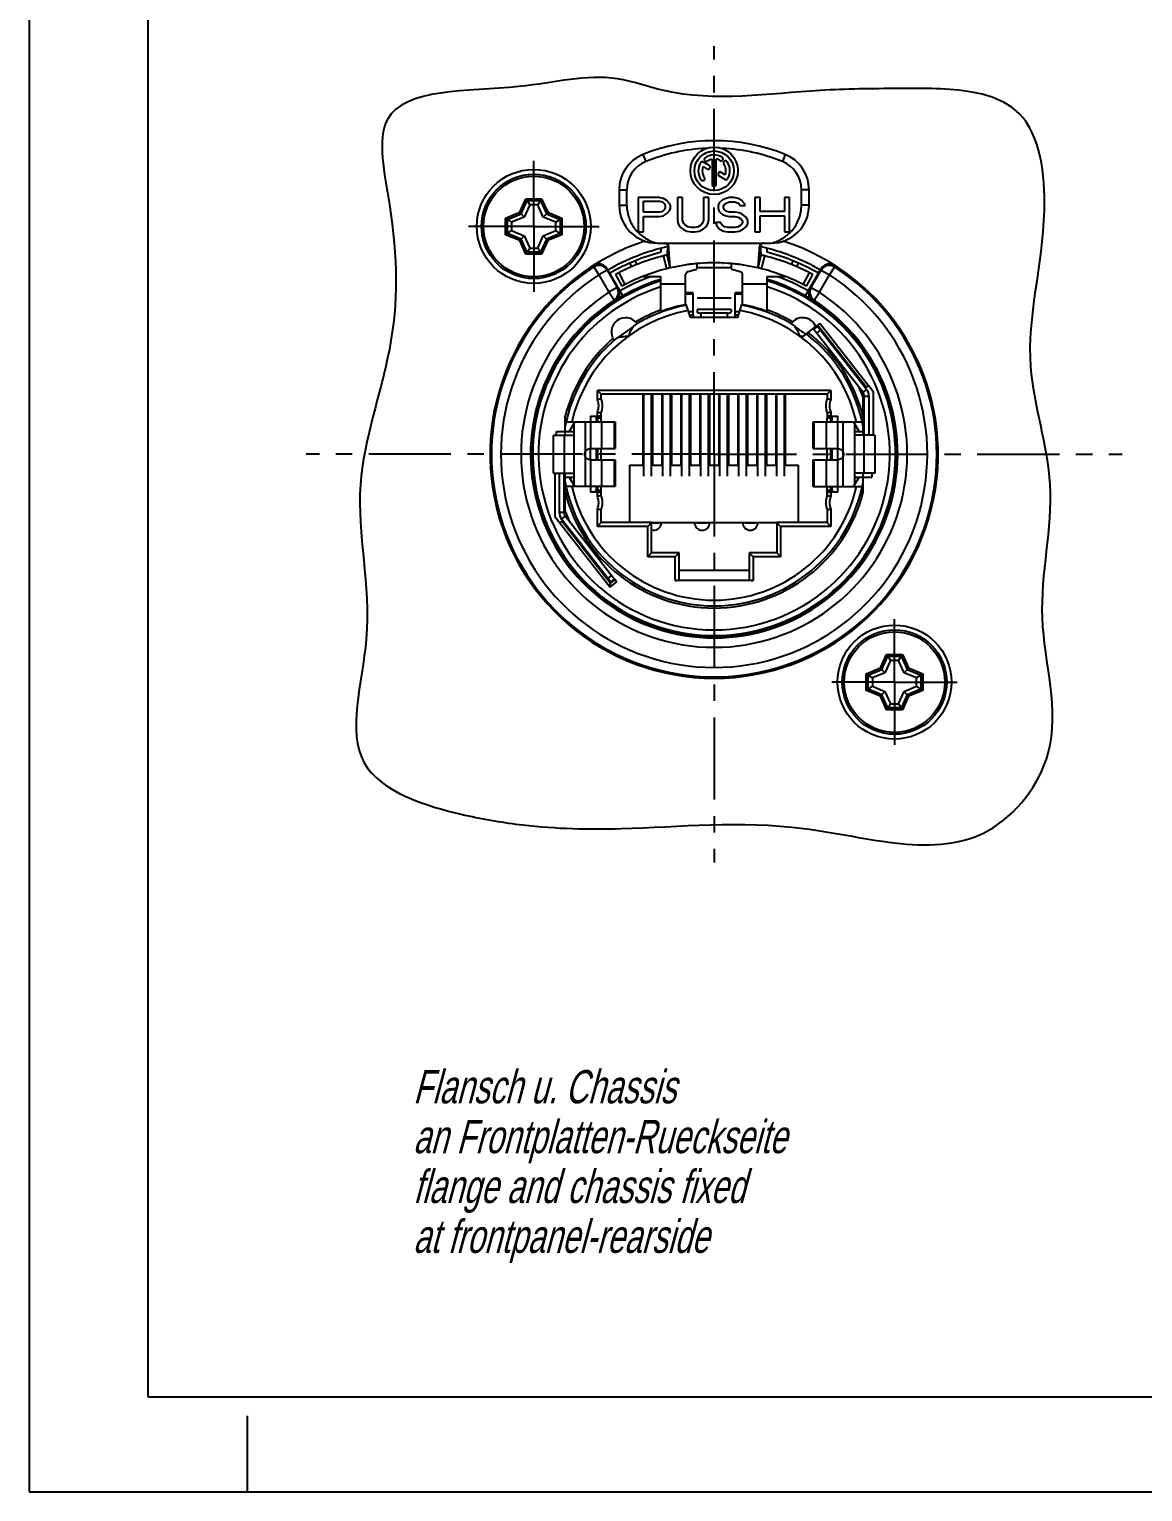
# Model space of a CAD drawing. Header units: millimetres. Extents: x 0 to 420, y 0 to 297.
# Drawn here: x 0 to 117.3, y 0 to 154.1 of the extents above; entities that cross this region are included whole.
import ezdxf

# ---------------------------------------------------------------- set-up
doc = ezdxf.new("R2010")
doc.units = ezdxf.units.MM
doc.header["$LTSCALE"] = 23.1
doc.linetypes.add('CENTER', pattern=[0.6, 0.375, -0.075, 0.075, -0.075])
doc.layers.get('0').update_dxf_attribs({"linetype": 'CONTINUOUS'})
for name, color, linetype in [('4171', 7, 'CONTINUOUS'), ('AUSFORMSCHRAEGEN', 7, 'CONTINUOUS'), ('BEZUGSACHSEN', 7, 'CONTINUOUS'), ('BOHRUNGEN', 7, 'CONTINUOUS'), ('DEFAULT_1', 7, 'CENTER'), ('FASEN', 7, 'CONTINUOUS'), ('RUNDUNGEN', 7, 'CONTINUOUS')]:
    doc.layers.add(name, color=color, linetype=linetype)
doc.styles.get("Standard").update_dxf_attribs({"font": 'txt', "width": 0.7})

msp = doc.modelspace()

# ---------------------------------------------------------------- linework, layer by layer
at = {"color": 7, "linetype": 'CONTINUOUS'}
for p, q in [((0, 297), (0, 0)), ((12.5, 287), (12.5, 10)), ((71.9392, 140.3852), (71.9392, 137.6944)), ((72.3558, 137.6944), (72.3558, 140.3852)), ((70.976, 139.5885), (71.4135, 139.3359)), ((71.6218, 139.6967), (70.9887, 140.0623)), ((73.3191, 138.7169), (72.8832, 138.9685)), ((62.1475, 137.1542), (62.1475, 135.5218)), ((62.9475, 135.5218), (62.9475, 137.1542)), ((72.6748, 138.6077), (73.3063, 138.2431)), ((81.3475, 135.5218), (81.3475, 137.1542)), ((82.1475, 135.5218), (82.1475, 137.1542)), ((64.1475, 136.3218), (64.1475, 132.7218)), ((66.348, 136.3218), (64.1475, 136.3218)), ((64.6976, 134.7899), (64.6976, 135.9388)), ((64.6976, 135.9388), (66.4397, 135.9388)), ((66.8064, 136.2452), (66.348, 136.3218)), ((66.4397, 135.9388), (66.7148, 135.8622)), ((66.7148, 135.8622), (66.8981, 135.709)), ((67.1732, 136.0154), (66.8064, 136.2452)), ((66.8981, 135.709), (66.9898, 135.4792)), ((67.4483, 135.709), (67.1732, 136.0154)), ((67.5399, 135.4792), (67.4483, 135.709)), ((68.2734, 136.3218), (68.2734, 133.9473)), ((68.8236, 136.3218), (68.2734, 136.3218)), ((68.8236, 133.9473), (68.8236, 136.3218)), ((71.0241, 136.3218), (71.0241, 133.9473)), ((71.5742, 136.3218), (71.0241, 136.3218)), ((71.5742, 133.9473), (71.5742, 136.3218)), ((72.6744, 135.7856), (72.5828, 135.4792)), ((73.0412, 136.092), (72.6744, 135.7856)), ((73.4079, 136.2452), (73.0412, 136.092)), ((73.1329, 135.4027), (73.2246, 135.6324)), ((73.2246, 135.6324), (73.4996, 135.7856)), ((73.7747, 136.3218), (73.4079, 136.2452)), ((73.4996, 135.7856), (73.7747, 135.8622)), ((74.2331, 136.3218), (73.7747, 136.3218)), ((73.7747, 135.8622), (74.3248, 135.8622)), ((74.6916, 136.2452), (74.2331, 136.3218)), ((74.3248, 135.8622), (74.5999, 135.7856)), ((74.5999, 135.7856), (74.7833, 135.6324)), ((75.0583, 136.0154), (74.6916, 136.2452)), ((74.7833, 135.6324), (74.8749, 135.4792)), ((75.3334, 135.709), (75.0583, 136.0154)), ((75.4251, 135.4792), (75.3334, 135.709)), ((76.4336, 136.3218), (76.4336, 132.7218)), ((76.9838, 136.3218), (76.4336, 136.3218)), ((76.9838, 134.8665), (76.9838, 136.3218)), ((79.551, 136.3218), (79.551, 134.8665)), ((80.1011, 136.3218), (79.551, 136.3218)), ((80.1011, 132.7218), (80.1011, 136.3218)), ((66.4397, 134.7899), (64.6976, 134.7899)), ((64.6976, 132.7218), (64.6976, 134.3303)), ((64.6976, 134.3303), (66.348, 134.3303)), ((66.348, 134.3303), (66.8064, 134.4069)), ((66.7148, 134.8665), (66.4397, 134.7899)), ((66.8981, 135.0197), (66.7148, 134.8665)), ((66.8064, 134.4069), (67.1732, 134.6367)), ((66.9898, 135.2495), (66.8981, 135.0197)), ((66.9898, 135.4792), (66.9898, 135.2495)), ((67.1732, 134.6367), (67.4483, 134.9431)), ((67.4483, 134.9431), (67.5399, 135.1729)), ((67.5399, 135.1729), (67.5399, 135.4792)), ((72.5828, 135.4792), (72.5828, 135.1729)), ((72.5828, 135.1729), (72.6744, 134.8665)), ((72.6744, 134.8665), (73.0412, 134.5601)), ((73.0412, 134.5601), (73.4079, 134.4069)), ((73.1329, 135.2495), (73.1329, 135.4027)), ((73.2246, 135.0197), (73.1329, 135.2495)), ((73.4996, 134.8665), (73.2246, 135.0197)), ((73.4079, 134.4069), (73.7747, 134.3303)), ((73.7747, 134.7899), (73.4996, 134.8665)), ((74.3248, 134.7899), (73.7747, 134.7899)), ((73.7747, 134.3303), (74.3248, 134.3303)), ((74.7833, 134.7133), (74.3248, 134.7899)), ((74.3248, 134.3303), (74.6916, 134.2537)), ((74.6916, 134.2537), (74.9666, 134.1005)), ((75.15, 134.5601), (74.7833, 134.7133)), ((74.8749, 135.4792), (75.4251, 135.4792)), ((74.9666, 134.1005), (75.15, 133.8707)), ((75.5168, 134.2537), (75.15, 134.5601)), ((75.7001, 133.9473), (75.5168, 134.2537)), ((79.551, 134.8665), (76.9838, 134.8665)), ((76.9838, 132.7218), (76.9838, 134.4069)), ((76.9838, 134.4069), (79.551, 134.4069)), ((79.551, 134.4069), (79.551, 132.7218)), ((64.1475, 132.7218), (64.6976, 132.7218)), ((68.2734, 133.9473), (68.3651, 133.5644)), ((68.3651, 133.5644), (68.5485, 133.258)), ((68.5485, 133.258), (68.9153, 132.9516)), ((68.9153, 133.6409), (68.8236, 133.9473)), ((69.0986, 133.4112), (68.9153, 133.6409)), ((68.9153, 132.9516), (69.282, 132.7984)), ((69.3737, 133.258), (69.0986, 133.4112)), ((69.282, 132.7984), (69.7404, 132.7218)), ((69.7404, 133.1814), (69.3737, 133.258)), ((70.1072, 133.1814), (69.7404, 133.1814)), ((69.7404, 132.7218), (70.1072, 132.7218)), ((70.4739, 133.258), (70.1072, 133.1814)), ((70.1072, 132.7218), (70.5656, 132.7984)), ((70.749, 133.4112), (70.4739, 133.258)), ((70.5656, 132.7984), (70.9324, 132.9516)), ((70.9324, 133.6409), (70.749, 133.4112)), ((71.0241, 133.9473), (70.9324, 133.6409)), ((70.9324, 132.9516), (71.2991, 133.258)), ((71.2991, 133.258), (71.4825, 133.5644)), ((71.4825, 133.5644), (71.5742, 133.9473)), ((72.3077, 133.7175), (72.3994, 133.4112)), ((72.8578, 133.7175), (72.3077, 133.7175)), ((72.3994, 133.4112), (72.6744, 133.0282)), ((72.6744, 133.0282), (73.1329, 132.7984)), ((72.9495, 133.4878), (72.8578, 133.7175)), ((73.2246, 133.258), (72.9495, 133.4878)), ((73.1329, 132.7984), (73.5913, 132.7218)), ((73.5913, 133.1814), (73.2246, 133.258)), ((74.3248, 133.1814), (73.5913, 133.1814)), ((73.5913, 132.7218), (74.3248, 132.7218)), ((74.6916, 133.258), (74.3248, 133.1814)), ((74.3248, 132.7218), (74.7833, 132.7984)), ((74.9666, 133.4112), (74.6916, 133.258)), ((74.7833, 132.7984), (75.15, 132.9516)), ((75.15, 133.6409), (74.9666, 133.4112)), ((75.15, 133.8707), (75.15, 133.6409)), ((75.15, 132.9516), (75.5168, 133.258)), ((75.5168, 133.258), (75.7001, 133.5644)), ((75.7001, 133.5644), (75.7001, 133.9473)), ((76.4336, 132.7218), (76.9838, 132.7218)), ((79.551, 132.7218), (80.1011, 132.7218)), ((66.1475, 131.5218), (78.1475, 131.5218)), ((66.5475, 130.9797), (66.5475, 130.5715)), ((77.7475, 130.5715), (77.7475, 130.9797)), ((67.2065, 130.2854), (67.5238, 128.9218)), ((71.2028, 129.4308), (71.2497, 129.4329)), ((73.0454, 129.4329), (73.0922, 129.4308)), ((76.7712, 128.9218), (77.0885, 130.2854)), ((69.1475, 127.191), (66.5475, 127.191)), ((77.7475, 127.191), (75.1475, 127.191)), ((69.6475, 123.691), (69.2137, 125.0669)), ((74.6475, 123.691), (75.0813, 125.0669)), ((66.5475, 124.3285), (66.5475, 124.4923)), ((74.6475, 123.691), (69.6475, 123.691)), ((69.9475, 123.9812), (69.9475, 123.691)), ((74.3475, 123.691), (74.3475, 123.9812)), ((77.7475, 124.4923), (77.7475, 124.3285)), ((81.5486, 121.712), (82.86, 122.7365)), ((82.5767, 122.5152), (82.6266, 122.4514)), ((64.6475, 115.611), (64.6475, 108.091)), ((64.7475, 106.9677), (64.7475, 115.611)), ((65.5475, 106.9677), (65.5475, 115.611)), ((65.6475, 115.611), (65.6475, 108.091)), ((66.6475, 115.611), (66.6475, 108.091)), ((66.7475, 106.9677), (66.7475, 115.611)), ((67.5475, 106.9677), (67.5475, 115.611)), ((67.6475, 115.611), (67.6475, 108.091)), ((68.6475, 115.611), (68.6475, 108.091)), ((68.7475, 106.9677), (68.7475, 115.611)), ((69.5475, 106.9677), (69.5475, 115.611)), ((69.6475, 115.611), (69.6475, 108.091)), ((70.6475, 115.611), (70.6475, 108.091)), ((70.7475, 106.9677), (70.7475, 115.611)), ((71.5475, 106.9677), (71.5475, 115.611)), ((71.6475, 115.611), (71.6475, 108.091)), ((72.6475, 115.611), (72.6475, 108.091)), ((72.7475, 106.9677), (72.7475, 115.611)), ((73.5475, 106.9677), (73.5475, 115.611)), ((73.6475, 115.611), (73.6475, 108.091)), ((74.6475, 115.611), (74.6475, 108.091)), ((74.7475, 106.9677), (74.7475, 115.611)), ((75.5475, 106.9677), (75.5475, 115.611)), ((75.6475, 115.611), (75.6475, 108.091)), ((76.6475, 115.611), (76.6475, 108.091)), ((76.7475, 106.9677), (76.7475, 115.611)), ((77.5475, 106.9677), (77.5475, 115.611)), ((77.6475, 115.611), (77.6475, 108.091)), ((78.6475, 115.611), (78.6475, 108.091)), ((78.7475, 106.9677), (78.7475, 115.611)), ((79.5475, 106.9677), (79.5475, 115.611)), ((79.6475, 115.611), (79.6475, 108.091)), ((88.0843, 116.2854), (88.1595, 116.3441)), ((88.9375, 115.8356), (88.3959, 116.5288)), ((88.9375, 111.291), (88.9375, 115.8356)), ((78.6475, 114.9083), (78.7475, 114.6212)), ((87.8475, 111.291), (87.8475, 115.2575)), ((88.468, 111.291), (88.468, 115.3811)), ((56.4475, 111.291), (56.4475, 113.2847)), ((56.5431, 112.691), (61.727, 112.691)), ((57.457, 112.691), (56.8796, 111.691)), ((57.357, 112.5178), (57.357, 106.0642)), ((59.127, 113.291), (59.127, 112.691)), ((59.7067, 113.2318), (59.127, 113.2788)), ((59.7067, 113.2318), (59.7067, 112.691)), ((59.7067, 113.2318), (59.857, 113.0815)), ((61.727, 112.691), (61.727, 109.891)), ((82.568, 112.691), (87.7509, 112.691)), ((82.568, 109.891), (82.568, 112.691)), ((84.5883, 113.2318), (84.438, 113.0815)), ((85.168, 113.2788), (84.5883, 113.2318)), ((84.5883, 112.691), (84.5883, 113.2318)), ((85.168, 112.691), (85.168, 113.291)), ((87.4154, 111.691), (86.838, 112.691)), ((86.938, 112.5178), (86.938, 106.0642)), ((55.227, 107.291), (55.227, 111.291)), ((55.2271, 111.291), (56.3507, 111.291)), ((55.5299, 111.691), (57.357, 111.691)), ((86.938, 111.691), (87.8475, 111.691)), ((89.0679, 111.291), (87.9443, 111.291)), ((89.068, 111.291), (89.068, 107.291)), ((59.127, 108.691), (59.127, 109.891)), ((59.127, 109.891), (61.727, 109.891)), ((59.7067, 109.891), (59.7067, 108.691)), ((82.568, 109.891), (85.168, 109.891)), ((84.5883, 108.691), (84.5883, 109.891)), ((85.168, 108.691), (85.168, 109.891)), ((59.127, 108.691), (61.727, 108.691)), ((61.727, 108.691), (61.727, 105.891)), ((63.2475, 108.091), (63.2475, 102.091)), ((64.7475, 108.091), (63.2475, 108.091)), ((66.7475, 108.091), (65.5475, 108.091)), ((68.7475, 108.091), (67.5475, 108.091)), ((70.7475, 108.091), (69.5475, 108.091)), ((72.7475, 108.091), (71.5475, 108.091)), ((74.7475, 108.091), (73.5475, 108.091)), ((76.7475, 108.091), (75.5475, 108.091)), ((78.7475, 108.091), (77.5475, 108.091)), ((81.0475, 108.091), (79.5475, 108.091)), ((81.0475, 102.091), (81.0475, 108.091)), ((82.568, 108.691), (85.168, 108.691)), ((82.568, 105.891), (82.568, 108.691)), ((55.2271, 107.291), (56.3507, 107.291)), ((55.3575, 107.291), (55.3575, 102.7463)), ((55.827, 107.291), (55.827, 103.2009)), ((56.4475, 103.3244), (56.4475, 107.291)), ((56.4475, 106.891), (57.357, 106.891)), ((56.8796, 106.891), (57.457, 105.891)), ((86.838, 105.891), (87.4154, 106.891)), ((86.938, 106.891), (88.7651, 106.891)), ((87.8475, 105.2972), (87.8475, 107.291)), ((89.0679, 107.291), (87.9443, 107.291)), ((61.727, 105.891), (56.5441, 105.891)), ((59.127, 105.891), (59.127, 105.291)), ((59.7067, 105.3501), (59.127, 105.3032)), ((59.7067, 105.891), (59.7067, 105.3501)), ((59.7067, 105.3501), (59.857, 105.5004)), ((82.568, 105.891), (87.7519, 105.891)), ((84.5883, 105.3501), (84.438, 105.5004)), ((84.5883, 105.3501), (84.5883, 105.891)), ((85.168, 105.3032), (84.5883, 105.3501)), ((85.168, 105.291), (85.168, 105.891)), ((55.3575, 102.7463), (55.9042, 102.0571)), ((56.2107, 102.2965), (56.1319, 102.235)), ((65.5475, 102.091), (78.7475, 102.091)), ((65.5475, 102.081), (66.2975, 102.081)), ((70.3775, 102.081), (71.3775, 102.081)), ((75.4575, 102.081), (76.4575, 102.081)), ((68.4475, 97.091), (75.8475, 97.091)), ((12.5, 10), (410, 10)), ((23, 0), (23, 8)), ((0, 0), (420, 0))]:
    msp.add_line(p, q, dxfattribs=at)
at = {"color": 9, "linetype": 'CONTINUOUS'}
for p, q in [((64.6475, 140.8623), (64.9475, 140.1207)), ((79.6475, 140.8623), (79.3475, 140.1207)), ((62.1475, 137.1542), (62.9475, 137.1542)), ((82.1475, 137.1542), (81.3475, 137.1542)), ((62.1475, 135.5218), (62.9475, 135.5218)), ((82.1475, 135.5218), (81.3475, 135.5218)), ((73.9475, 128.9428), (70.3475, 128.9428)), ((73.9475, 125.7173), (70.3475, 125.7173)), ((73.9475, 124.5273), (70.3475, 124.5273)), ((70.7475, 124.1527), (70.7475, 123.691)), ((73.5475, 123.691), (73.5475, 124.1527)), ((63.6424, 122.763), (62.0059, 121.5783)), ((88.2137, 116.1198), (87.8197, 115.812)), ((88.468, 115.3811), (87.968, 115.3811)), ((58.557, 112.691), (58.557, 105.891)), ((59.127, 112.691), (59.127, 109.891)), ((60.3, 112.691), (60.3, 109.891)), ((61.6147, 112.691), (61.6147, 109.891)), ((68.6475, 113.6008), (68.7475, 113.6008)), ((73.5475, 113.6008), (73.6475, 113.6008)), ((78.6475, 113.6008), (78.7475, 113.6008)), ((82.6803, 109.891), (82.6803, 112.691)), ((83.995, 109.891), (83.995, 112.691)), ((85.168, 109.891), (85.168, 112.691)), ((85.738, 105.891), (85.738, 112.691)), ((56.3507, 111.291), (56.3507, 107.291)), ((87.9443, 107.291), (87.9443, 111.291)), ((59.127, 108.691), (59.127, 105.891)), ((60.3, 108.691), (60.3, 105.891)), ((61.6147, 108.691), (61.6147, 105.891)), ((82.6803, 105.891), (82.6803, 108.691)), ((83.995, 105.891), (83.995, 108.691)), ((85.168, 105.891), (85.168, 108.691)), ((55.827, 103.2009), (56.327, 103.2009)), ((56.0814, 102.4621), (56.4754, 102.7699)), ((59.2456, 98.412), (59.1187, 98.412))]:
    msp.add_line(p, q, dxfattribs=at)
at = {"color": 3, "linetype": 'CONTINUOUS'}
for p, q in [((64.7475, 115.4989), (64.6475, 115.2993)), ((77.6475, 114.3895), (77.5475, 114.6766)), ((78.6475, 114.4694), (78.7475, 114.1824)), ((87.968, 111.291), (87.968, 115.3811)), ((68.7475, 113.171), (68.6475, 113.171)), ((73.6475, 113.171), (73.5475, 113.171)), ((78.7475, 113.171), (78.6475, 113.171)), ((56.327, 107.291), (56.327, 103.2009)), ((58.9331, 98.812), (58.8062, 98.812)), ((59.7475, 97.7696), (59.7475, 97.6072))]:
    msp.add_line(p, q, dxfattribs=at)
at = {"color": 7, "linetype": 'CONTINUOUS'}
for radius in [2.5, 2.0833]:
    msp.add_circle((72.1475, 139.1527), radius, dxfattribs=at)
for centre, radius, start, end in [((72.1475, 122.3218), 20, 67.975687, 112.024313), ((66.1475, 137.1542), 4, 112.024313, 180), ((72.1475, 122.3218), 19.2, 92.544677, 112.024313), ((71.311, 140.3473), 0.2083, 125, 305), ((72.1475, 139.1527), 1.6667, 60, 125), ((72.1475, 139.1527), 1.25, 99.594068, 125), ((72.1475, 139.1527), 1.25, 60, 80.405932), ((72.8767, 140.4156), 0.2083, 240, 60), ((72.1475, 122.3218), 19.2, 67.975687, 87.455323), ((73.3421, 139.9892), 0.2083, 35, 215), ((78.1475, 137.1542), 4, 0, 67.975687), ((66.1475, 137.1542), 3.2, 112.024313, 180), ((72.1475, 139.1527), 1.6667, 150, 215), ((70.8846, 139.8819), 0.2083, 60, 150), ((72.1475, 139.1527), 1.25, 159.594068, 215), ((71.5177, 139.5163), 0.2083, 240, 60), ((72.779, 138.7881), 0.2083, 60, 240), ((72.1475, 139.1527), 1.25, 339.594068, 35), ((72.1475, 139.1527), 1.6667, 330, 35), ((78.1475, 137.1542), 3.2, 0, 67.975687), ((70.9529, 138.3162), 0.2083, 215, 35), ((72.1475, 137.6944), 0.2083, 180, 360), ((73.4105, 138.4235), 0.2083, 240, 330), ((66.1475, 135.5218), 4, 180, 270), ((78.1475, 135.5218), 4, 270, 360), ((72.1475, 109.291), 22.005, 104.743236, 112.15), ((72.1475, 109.0527), 20.4, 76.89237, 103.1), ((72.1476, 109.0494), 20.4032, 87.477377, 92.522284), ((72.1475, 109.291), 22.005, 67.85, 75.256764), ((72.1475, 109.291), 15.9696, 100.50119, 121.605678), ((72.1475, 109.291), 16.0464, 100.534872, 110.425416), ((72.1475, 109.291), 15.9696, 58.394322, 79.49881), ((72.1475, 109.291), 16.0464, 69.574584, 79.465128), ((72.1475, 109.291), 16.2, 59.34782, 69.776749), ((81.4708, 122.1706), 1.5, 22.16496, 143.836482), ((72.1475, 109.291), 15.9696, 10.559996, 52.505708), ((72.1475, 109.291), 16.2, 14.272121, 52.294949), ((72.1475, 109.291), 16.2, 131.148622, 165.727879), ((72.1475, 109.291), 15.9696, 130.194322, 169.440004), ((72.1475, 109.291), 16.7955, 20.808513, 24.923561), ((87.268, 115.3811), 1.2, 0, 38), ((72.1475, 109.291), 16.79, 171.781864, 173.158159), ((72.1475, 109.291), 15.9696, 190.559996, 349.440004), ((72.1475, 109.291), 16.79, 351.781864, 353.158159), ((72.1475, 109.291), 16.2, 194.272121, 345.727879), ((72.1475, 109.291), 16.7955, 200.808513, 204.954049), ((57.027, 103.2009), 1.2, 180, 218), ((65.7975, 102.081), 0.8, 251.787038, 360), ((70.8775, 102.081), 0.8, 180, 360), ((75.9575, 102.081), 0.8, 180, 360)]:
    msp.add_arc(centre, radius, start, end, dxfattribs=at)
at = {"color": 9, "linetype": 'CONTINUOUS'}
for start, end in [(100.226531, 167.219531), (12.780469, 79.773469), (192.780469, 347.219531)]:
    msp.add_arc((72.1475, 109.291), 15.3696, start, end, dxfattribs=at)
at = {"color": 3, "linetype": 'CONTINUOUS'}
for centre, start, end in [((87.268, 115.3811), 0, 38), ((57.027, 103.2009), 180, 218)]:
    msp.add_arc(centre, 0.7, start, end, dxfattribs=at)
at = {"color": 7, "linetype": 'CONTINUOUS'}
for points, knots in [([(61.953, 148.8322), (58.6456, 149.349), (51.123, 147.1523), (35.318, 148.1604), (38.7921, 132.7937), (38.9357, 120.7093), (33.1869, 105.4211), (37.1695, 91.4994), (31.9277, 75.4291), (43.8939, 71.4909), (50.0078, 70.4765), (51.9791, 70.2473)], [0, 0, 0, 0, 0.09412705, 0.22309623, 0.30407615, 0.44207448, 0.57379684, 0.72109852, 0.83887147, 0.94667909, 1, 1, 1, 1]), ([(99.3008, 147.4389), (96.8989, 147.8673), (90.9509, 147.7992), (80.8105, 147.7533), (70.5217, 146.071), (63.5523, 148.5823), (61.953, 148.8322)], [0, 0, 0, 0, 0.19114483, 0.41719415, 0.86364662, 1, 1, 1, 1]), ([(81.5746, 69.8765), (88.3519, 69.0156), (99.298, 65.2764), (109.8365, 78.8877), (105.249, 92.051), (108.9627, 105.5904), (103.8494, 119.9329), (107.8398, 132.2919), (106.2313, 145.2119), (101.2864, 147.0847), (99.3008, 147.4389)], [0, 0, 0, 0, 0.18783985, 0.28730037, 0.42500307, 0.56084177, 0.68233007, 0.84211899, 0.94365503, 1, 1, 1, 1]), ([(62.9475, 135.5218), (62.9475, 135.292), (62.9873, 134.8315), (63.164, 134.162), (63.4521, 133.5324), (63.8419, 132.9604), (64.3211, 132.4613), (64.8752, 132.047), (65.488, 131.7264), (65.925, 131.5787), (66.1475, 131.5218)], [0, 0, 0, 0, 0.1250718, 0.25012939, 0.37512863, 0.50011124, 0.6250819, 0.75005229, 0.87502175, 1, 1, 1, 1]), ([(78.1475, 131.5218), (78.37, 131.5787), (78.807, 131.7264), (79.4198, 132.047), (79.9739, 132.4613), (80.4532, 132.9605), (80.8429, 133.5324), (81.131, 134.162), (81.3077, 134.8315), (81.3475, 135.292), (81.3475, 135.5218)], [0, 0, 0, 0, 0.12497935, 0.24994986, 0.37492142, 0.49989316, 0.62487635, 0.74987569, 0.87493037, 1, 1, 1, 1]), ([(62.0059, 121.5783), (62.0849, 121.6078), (62.2592, 121.6509), (62.535, 121.6921), (62.8308, 121.7207), (63.0329, 121.7346), (63.1352, 121.741)], [0, 0, 0, 0, 0.22097085, 0.46864942, 0.73113909, 1, 1, 1, 1]), ([(63.1352, 121.741), (63.1733, 121.8362), (63.2496, 122.0239), (63.3692, 122.2959), (63.4944, 122.545), (63.5898, 122.6972), (63.6424, 122.763)], [0, 0, 0, 0, 0.26886256, 0.53135258, 0.77902968, 1, 1, 1, 1]), ([(63.6424, 122.763), (63.653, 122.7762), (63.6933, 122.8239), (63.7398, 122.8675), (63.7783, 122.8918)], [0, 0, 0, 0, 0.27105068, 1, 1, 1, 1]), ([(80.5167, 122.8918), (80.5442, 122.8745), (80.5974, 122.8294), (80.6424, 122.7767), (80.6645, 122.7476)], [0, 0, 0, 0, 0.47057901, 1, 1, 1, 1]), ([(80.6584, 122.7587), (80.7093, 122.6917), (80.8032, 122.5398), (80.9734, 122.201), (81.0852, 121.9277), (81.1598, 121.741)], [0, 0, 0, 0, 0.22183007, 0.46946635, 1, 1, 1, 1]), ([(81.1598, 121.741), (81.1924, 121.7389), (81.3221, 121.7306), (81.4517, 121.7208), (81.5486, 121.712)], [0, 0, 0, 0, 0.25139889, 1, 1, 1, 1]), ([(61.841, 121.4895), (61.8521, 121.4986), (61.903, 121.5354), (61.9608, 121.5614), (62.0059, 121.5783)], [0, 0, 0, 0, 0.22976426, 1, 1, 1, 1]), ([(58.557, 109.4825), (58.5772, 109.5411), (58.6351, 109.6534), (58.7703, 109.786), (58.9394, 109.8716), (59.0647, 109.8905), (59.127, 109.891)], [0, 0, 0, 0, 0.24946424, 0.49931081, 0.74953663, 1, 1, 1, 1]), ([(85.168, 109.891), (85.2303, 109.8905), (85.3556, 109.8716), (85.5247, 109.786), (85.6599, 109.6534), (85.7178, 109.5411), (85.738, 109.4825)], [0, 0, 0, 0, 0.25046234, 0.50068833, 0.75053554, 1, 1, 1, 1]), ([(59.127, 108.691), (59.0647, 108.6914), (58.9394, 108.7103), (58.7703, 108.7959), (58.6351, 108.9285), (58.5772, 109.0409), (58.557, 109.0995)], [0, 0, 0, 0, 0.25046234, 0.50068833, 0.75053554, 1, 1, 1, 1]), ([(85.738, 109.0995), (85.7178, 109.0409), (85.6599, 108.9285), (85.5247, 108.7959), (85.3556, 108.7103), (85.2303, 108.6914), (85.168, 108.691)], [0, 0, 0, 0, 0.24946424, 0.49931081, 0.74953663, 1, 1, 1, 1]), ([(51.9791, 70.2473), (55.5385, 69.8335), (65.0475, 69.6464), (74.8785, 70.7272), (81.5746, 69.8765)], [0, 0, 0, 0, 0.35653501, 1, 1, 1, 1])]:
    msp.add_open_spline(points, degree=3, knots=knots, dxfattribs=at)
at = {"color": 9, "linetype": 'CONTINUOUS'}
for points, knots in [([(81.4708, 122.1706), (81.3258, 122.2756), (81.1143, 122.4286), (80.8436, 122.6247), (80.7179, 122.716), (80.6584, 122.7587)], [0, 0, 0, 0, 0.53551599, 0.78089066, 1, 1, 1, 1]), ([(81.4708, 122.1706), (81.4999, 122.1496), (81.5434, 122.118), (81.6015, 122.0761), (81.6447, 122.0447), (81.6876, 122.0133), (81.7311, 121.9834), (81.7728, 121.9516), (81.7991, 121.9288), (81.8131, 121.9186)], [0, 0, 0, 0, 0.25326602, 0.37948986, 0.50521073, 0.63028472, 0.75458585, 0.87784043, 1, 1, 1, 1])]:
    msp.add_open_spline(points, degree=3, knots=knots, dxfattribs=at)
at = {"color": 7, "linetype": 'CONTINUOUS'}
for points in [[(58.5554, 109.0988), (58.5297, 109.159), (58.5013, 109.291), (58.5297, 109.423), (58.5554, 109.4831)], [(85.7396, 109.4831), (85.7653, 109.423), (85.7937, 109.291), (85.7653, 109.159), (85.7396, 109.0988)]]:
    msp.add_open_spline(points, degree=3, dxfattribs=at)
at = {"color": 3, "linetype": 'CONTINUOUS'}
for points in [[(58.557, 109.0995), (58.5414, 109.1619), (58.524, 109.291), (58.5414, 109.42), (58.557, 109.4825)], [(85.738, 109.4825), (85.7536, 109.42), (85.771, 109.291), (85.7536, 109.1619), (85.738, 109.0995)]]:
    msp.add_open_spline(points, degree=3, dxfattribs=at)
at = {"layer": '4171', "color": 7, "linetype": 'CONTINUOUS'}
for p, q in [((69.1475, 125.0531), (69.1475, 126.291)), ((69.9475, 126.291), (69.1475, 126.291)), ((69.9475, 123.9812), (69.9475, 126.2909)), ((75.1475, 126.291), (74.3475, 126.291)), ((74.3475, 123.9812), (74.3475, 126.2909)), ((75.1475, 125.0531), (75.1475, 126.291))]:
    msp.add_line(p, q, dxfattribs=at)
at = {"layer": '4171', "color": 9, "linetype": 'CONTINUOUS'}
for p, q in [((69.1475, 126.1942), (69.9475, 126.1942)), ((74.3475, 126.1942), (75.1475, 126.1942)), ((69.4502, 124.3167), (69.9475, 124.3167)), ((69.556, 123.9812), (69.9475, 123.9812)), ((74.3475, 124.3167), (74.8448, 124.3167)), ((74.3475, 123.9812), (74.739, 123.9812))]:
    msp.add_line(p, q, dxfattribs=at)
at = {"layer": 'AUSFORMSCHRAEGEN', "color": 7, "linetype": 'CONTINUOUS'}
for p, q in [((52.7289, 135.572), (52.1447, 134.2792)), ((53.5661, 135.572), (52.7289, 135.572)), ((54.1503, 134.2792), (53.5661, 135.572)), ((52.1447, 134.2792), (50.8165, 133.7358)), ((55.4785, 133.7358), (54.1503, 134.2792)), ((50.8165, 133.7358), (50.8165, 132.8461)), ((50.8165, 132.8461), (52.1447, 132.3027)), ((54.1503, 132.3027), (55.4785, 132.8461)), ((55.4785, 132.8461), (55.4785, 133.7358)), ((52.1447, 132.3027), (52.7289, 131.01)), ((52.7289, 131.01), (53.5661, 131.01)), ((53.5661, 131.01), (54.1503, 132.3027)), ((60.3881, 124.4589), (60.396, 124.4452)), ((83.9069, 124.4589), (83.899, 124.4452)), ((59.857, 113.0815), (59.857, 112.691)), ((60.2475, 113.0815), (59.857, 113.0815)), ((60.2475, 112.691), (60.2475, 113.0815)), ((84.438, 113.0815), (84.0475, 113.0815)), ((84.0475, 112.691), (84.0475, 113.0815)), ((84.438, 112.691), (84.438, 113.0815)), ((59.857, 109.891), (59.857, 108.691)), ((60.2475, 108.691), (60.2475, 109.891)), ((84.0475, 108.691), (84.0475, 109.891)), ((84.438, 108.691), (84.438, 109.891)), ((59.857, 105.891), (59.857, 105.5004)), ((59.857, 105.5004), (60.2475, 105.5004)), ((60.2475, 105.5004), (60.2475, 105.891)), ((84.0475, 105.5004), (84.0475, 105.891)), ((84.0475, 105.5004), (84.438, 105.5004)), ((84.438, 105.5004), (84.438, 105.891)), ((90.1447, 86.2792), (88.8165, 85.7358)), ((90.7289, 87.572), (90.1447, 86.2792)), ((91.5661, 87.572), (90.7289, 87.572)), ((92.1503, 86.2792), (91.5661, 87.572)), ((93.4785, 85.7358), (92.1503, 86.2792)), ((88.8165, 85.7358), (88.8165, 84.8461)), ((88.8165, 84.8461), (90.1447, 84.3027)), ((92.1503, 84.3027), (93.4785, 84.8461)), ((93.4785, 84.8461), (93.4785, 85.7358)), ((90.1447, 84.3027), (90.7289, 83.01)), ((91.5661, 83.01), (92.1503, 84.3027)), ((90.7289, 83.01), (91.5661, 83.01))]:
    msp.add_line(p, q, dxfattribs=at)
for radius, start, end in [(22.4, 102.517874, 120), (22.4, 60, 77.48223), (19.2518, 120, 121.928904), (19.2518, 58.07106, 60), (19.1768, 127.79219, 52.20781)]:
    msp.add_arc((72.1475, 109.291), radius, start, end, dxfattribs=at)
at = {"layer": 'BEZUGSACHSEN', "color": 7, "linetype": 'CENTER'}
for p, q in [((53.1475, 133.291), (53.1475, 140.1813)), ((53.1475, 133.291), (46.2572, 133.291)), ((53.1475, 133.291), (53.1475, 126.4006)), ((53.1475, 133.291), (60.0379, 133.291)), ((91.1475, 85.291), (91.1475, 91.9058)), ((91.1475, 85.291), (84.5326, 85.291)), ((91.1475, 85.291), (97.7624, 85.291)), ((91.1475, 85.291), (91.1475, 78.6761))]:
    msp.add_line(p, q, dxfattribs=at)
at = {"layer": 'BEZUGSACHSEN', "color": 7, "linetype": 'CONTINUOUS'}
for centre, radius, start, end in [((72.1475, 109.291), 23.6, 107.950765, 72.049206), ((62.8242, 122.1706), 1.5, 36.163518, 215.636482), ((72.1475, 109.291), 16.2, 110.223251, 120.651378), ((68.3475, 113.511), 0.8, 151.246929, 208.753071), ((68.3475, 113.511), 0.8, 292.07064, 300.122117), ((73.4275, 113.511), 0.8, 148.481896, 167.88117), ((73.4275, 113.511), 0.8, 192.11883, 211.518104), ((73.4275, 113.511), 0.8, 278.628713, 286.016797), ((78.5075, 113.511), 0.8, 280.105887, 287.476222)]:
    msp.add_arc(centre, radius, start, end, dxfattribs=at)
for points, knots in [([(63.7783, 122.8918), (63.7979, 122.9042), (63.8348, 122.9274), (63.8865, 122.9598), (63.9309, 122.9877), (63.9676, 123.0107), (63.9932, 123.0269), (64.0095, 123.0375), (64.0188, 123.0436), (64.0257, 123.0483), (64.0312, 123.052), (64.0334, 123.054), (64.0354, 123.0554), (64.0352, 123.0558)], [0, 0, 0, 0, 0.22775432, 0.42861184, 0.60091356, 0.743326, 0.85502848, 0.89912289, 0.93527384, 0.963443, 0.98360017, 0.99573424, 1, 1, 1, 1]), ([(80.2598, 123.0558), (80.2596, 123.0554), (80.2617, 123.054), (80.2638, 123.052), (80.2693, 123.0483), (80.2762, 123.0436), (80.2855, 123.0375), (80.3018, 123.0269), (80.3275, 123.0107), (80.3641, 122.9877), (80.4085, 122.9598), (80.4603, 122.9274), (80.4971, 122.9042), (80.5167, 122.8918)], [0, 0, 0, 0, 0.00426471, 0.01639639, 0.03655144, 0.06472029, 0.10087432, 0.14497643, 0.25670031, 0.39912192, 0.57140757, 0.77225146, 1, 1, 1, 1]), ([(61.6051, 121.2967), (61.6053, 121.2963), (61.6074, 121.2979), (61.6099, 121.2992), (61.6151, 121.3033), (61.6218, 121.3084), (61.6305, 121.3153), (61.6456, 121.3276), (61.669, 121.3468), (61.7024, 121.3745), (61.7427, 121.408), (61.7896, 121.447), (61.8232, 121.4747), (61.841, 121.4895)], [0, 0, 0, 0, 0.00426576, 0.01639983, 0.036557, 0.06472616, 0.10087711, 0.14497152, 0.256674, 0.39908644, 0.57138816, 0.77224568, 1, 1, 1, 1])]:
    msp.add_open_spline(points, degree=3, knots=knots, dxfattribs=at)
at = {"layer": 'BOHRUNGEN', "color": 7, "linetype": 'CONTINUOUS'}
for centre in [(53.1475, 133.291), (91.1475, 85.291)]:
    msp.add_circle(centre, 6, dxfattribs=at)
at = {"layer": 'DEFAULT_1', "color": 7, "linetype": 'CENTER'}
for q in [(72.1475, 152.2846), (29.1539, 109.291), (72.1475, 66.2973), (115.1411, 109.291)]:
    msp.add_line((72.1475, 109.291), q, dxfattribs=at)
at = {"layer": 'FASEN', "color": 7, "linetype": 'CONTINUOUS'}
for p, q in [((83.277, 123.0624), (82.86, 122.7365)), ((88.1595, 116.3441), (83.0495, 122.8846)), ((88.387, 116.5219), (83.277, 123.0624)), ((88.3959, 116.5288), (88.1595, 116.3441)), ((55.9044, 102.0573), (56.1319, 102.235)), ((55.9044, 102.0573), (61.1921, 95.2893)), ((56.1319, 102.235), (61.2419, 95.6945)), ((61.1921, 95.2893), (61.8924, 95.8364)), ((61.1921, 95.2893), (61.2419, 95.6945)), ((61.2419, 95.6945), (61.7147, 96.0639)), ((61.8924, 95.8364), (61.6648, 96.1277))]:
    msp.add_line(p, q, dxfattribs=at)
at = {"layer": 'RUNDUNGEN', "color": 9, "linetype": 'CONTINUOUS'}
for p, q in [((51.6678, 134.7737), (52.317, 136.2102)), ((51.8149, 134.6211), (52.4441, 136.0133)), ((52.317, 136.2102), (53.978, 136.2102)), ((52.4441, 136.0133), (53.8509, 136.0133)), ((53.8509, 136.0133), (54.4801, 134.6211)), ((53.978, 136.2102), (54.6273, 134.7737)), ((50.1782, 134.1643), (51.6678, 134.7737)), ((50.1782, 132.4176), (50.1782, 134.1643)), ((50.3752, 134.0321), (51.8149, 134.6211)), ((50.3752, 132.5498), (50.3752, 134.0321)), ((54.4801, 134.6211), (55.9198, 134.0321)), ((54.6273, 134.7737), (56.1168, 134.1643)), ((55.9198, 134.0321), (55.9198, 132.5498)), ((56.1168, 134.1643), (56.1168, 132.4176)), ((51.8149, 131.9608), (50.3752, 132.5498)), ((55.9198, 132.5498), (54.4801, 131.9608)), ((51.6678, 131.8082), (50.1782, 132.4176)), ((52.317, 130.3717), (51.6678, 131.8082)), ((52.4441, 130.5687), (51.8149, 131.9608)), ((54.4801, 131.9608), (53.8509, 130.5687)), ((54.6273, 131.8082), (53.978, 130.3717)), ((56.1168, 132.4176), (54.6273, 131.8082)), ((53.978, 130.3717), (52.317, 130.3717)), ((53.8509, 130.5687), (52.4441, 130.5687)), ((63.4587, 129.044), (63.2983, 129.4382)), ((67.15, 128.8311), (66.8031, 130.1874)), ((77.145, 128.8311), (77.4919, 130.1874)), ((80.9967, 129.4382), (80.8363, 129.044)), ((59.4561, 129.1689), (59.4634, 129.0253)), ((59.4634, 129.0253), (60.0038, 128.1846)), ((60.0021, 128.1875), (61.0631, 126.3498)), ((60.8697, 128.6845), (60.0038, 128.1846)), ((60.8586, 128.844), (60.8697, 128.6845)), ((60.8697, 128.6845), (61.9307, 126.8467)), ((62.1121, 128.4055), (62.7533, 127.1609)), ((81.5418, 127.1609), (82.1829, 128.4055)), ((82.3643, 126.8467), (83.4253, 128.6845)), ((83.2321, 126.3502), (84.2931, 128.1878)), ((83.4253, 128.6845), (83.4346, 128.8174)), ((83.4253, 128.6845), (84.2912, 128.1846)), ((83.4346, 128.8174), (83.4364, 128.844)), ((84.8316, 129.0253), (84.2912, 128.1846)), ((84.8316, 129.0253), (84.8389, 129.1689)), ((61.9307, 126.8467), (61.0648, 126.3468)), ((61.6094, 125.5088), (61.0648, 126.3468)), ((61.9307, 126.8467), (62.0599, 126.7632)), ((82.2351, 126.7632), (82.3643, 126.8467)), ((82.3643, 126.8467), (83.2302, 126.3468)), ((82.6857, 125.5088), (83.2302, 126.3468)), ((61.6094, 125.5088), (61.7365, 125.4232)), ((82.5585, 125.4232), (82.6857, 125.5088)), ((83.332, 122.368), (82.938, 122.0602)), ((59.8475, 115.0455), (59.8475, 116.011)), ((84.4475, 116.011), (59.8475, 116.011)), ((84.4475, 116.011), (84.4475, 115.0455)), ((59.8475, 113.291), (59.8475, 113.7364)), ((84.4475, 113.7364), (84.4475, 113.291)), ((59.8475, 104.8455), (59.8475, 105.291)), ((84.4475, 105.291), (84.4475, 104.8455)), ((59.8475, 101.691), (59.8475, 103.5364)), ((84.4475, 103.5364), (84.4475, 101.691)), ((65.1475, 101.691), (59.8475, 101.691)), ((65.1475, 98.491), (65.1475, 101.691)), ((84.4475, 101.691), (79.1475, 101.691)), ((79.1475, 101.691), (79.1475, 98.491)), ((68.0475, 98.491), (65.1475, 98.491)), ((68.0475, 95.9948), (68.0475, 98.491)), ((79.1475, 98.491), (76.2475, 98.491)), ((76.2475, 98.491), (76.2475, 95.9948)), ((60.963, 96.2139), (61.357, 96.5217)), ((89.6678, 86.7737), (90.317, 88.2102)), ((89.8149, 86.6211), (90.4441, 88.0133)), ((90.317, 88.2102), (91.978, 88.2102)), ((90.4441, 88.0133), (91.8509, 88.0133)), ((91.8509, 88.0133), (92.4801, 86.6211)), ((91.978, 88.2102), (92.6273, 86.7737)), ((88.1782, 86.1643), (89.6678, 86.7737)), ((88.3752, 86.0321), (89.8149, 86.6211)), ((92.4801, 86.6211), (93.9198, 86.0321)), ((92.6273, 86.7737), (94.1168, 86.1643)), ((88.1782, 84.4176), (88.1782, 86.1643)), ((88.3752, 84.5498), (88.3752, 86.0321)), ((93.9198, 86.0321), (93.9198, 84.5498)), ((94.1168, 86.1643), (94.1168, 84.4176)), ((89.6678, 83.8082), (88.1782, 84.4176)), ((89.8149, 83.9608), (88.3752, 84.5498)), ((90.317, 82.3717), (89.6678, 83.8082)), ((90.4441, 82.5687), (89.8149, 83.9608)), ((92.4801, 83.9608), (91.8509, 82.5687)), ((92.6273, 83.8082), (91.978, 82.3717)), ((93.9198, 84.5498), (92.4801, 83.9608)), ((94.1168, 84.4176), (92.6273, 83.8082)), ((91.978, 82.3717), (90.317, 82.3717)), ((91.8509, 82.5687), (90.4441, 82.5687))]:
    msp.add_line(p, q, dxfattribs=at)
at = {"layer": 'RUNDUNGEN', "color": 7, "linetype": 'CONTINUOUS'}
for p, q in [((52.317, 136.2102), (52.4441, 136.0133)), ((52.4441, 136.0133), (52.7289, 135.572)), ((53.8509, 136.0133), (53.5661, 135.572)), ((53.978, 136.2102), (53.8509, 136.0133)), ((50.1782, 134.1643), (50.3752, 134.0321)), ((50.3752, 134.0321), (50.8165, 133.7358)), ((51.6678, 134.7737), (51.8149, 134.6211)), ((51.8149, 134.6211), (52.1447, 134.2792)), ((54.4801, 134.6211), (54.1503, 134.2792)), ((54.6273, 134.7737), (54.4801, 134.6211)), ((55.9198, 134.0321), (55.4785, 133.7358)), ((56.1168, 134.1643), (55.9198, 134.0321)), ((50.3752, 132.5498), (50.1782, 132.4176)), ((50.3752, 132.5498), (50.8165, 132.8461)), ((55.9198, 132.5498), (55.4785, 132.8461)), ((56.1168, 132.4176), (55.9198, 132.5498)), ((51.6678, 131.8082), (51.8149, 131.9608)), ((51.8149, 131.9608), (52.1447, 132.3027)), ((52.4441, 130.5687), (52.7289, 131.01)), ((53.8509, 130.5687), (53.5661, 131.01)), ((54.4801, 131.9608), (54.1503, 132.3027)), ((54.6273, 131.8082), (54.4801, 131.9608)), ((52.317, 130.3717), (52.4441, 130.5687)), ((53.978, 130.3717), (53.8509, 130.5687)), ((64.0122, 129.2757), (63.8509, 129.672)), ((67.5238, 128.9218), (67.2065, 130.2854)), ((76.7712, 128.9218), (77.0885, 130.2854)), ((80.4441, 129.672), (80.2828, 129.2757)), ((62.5216, 125.9636), (60.8586, 128.844)), ((61.7454, 128.2109), (62.4135, 126.9806)), ((64.6609, 128.0293), (66.5475, 128.0293)), ((66.5475, 124.4923), (66.5475, 128.0293)), ((69.1475, 126.291), (69.1475, 128.2421)), ((69.4107, 128.53), (70.2812, 128.7727)), ((74.0138, 128.7727), (74.8843, 128.53)), ((75.1475, 126.291), (75.1475, 128.2421)), ((77.7475, 124.4923), (77.7475, 128.0293)), ((77.7475, 128.0293), (79.6341, 128.0293)), ((81.7734, 125.9636), (83.4364, 128.844)), ((81.8815, 126.9806), (82.5496, 128.2109)), ((70.3475, 124.5273), (70.3475, 124.3025)), ((73.5475, 124.1527), (70.7475, 124.1527)), ((73.9475, 124.5273), (73.9475, 124.3025)), ((83.0242, 122.762), (82.6302, 122.4542)), ((88.2137, 116.1198), (83.0242, 122.762)), ((59.8475, 116.011), (60.2475, 115.611)), ((60.2475, 115.1261), (60.2475, 115.611)), ((84.0475, 115.611), (60.2475, 115.611)), ((84.4475, 116.011), (84.0475, 115.611)), ((84.0475, 115.611), (84.0475, 115.1261)), ((59.127, 113.291), (59.8475, 113.291)), ((60.2475, 113.0815), (60.2475, 113.6559)), ((84.0475, 113.6559), (84.0475, 113.0815)), ((84.4475, 113.291), (85.168, 113.291)), ((56.3507, 111.291), (57.3419, 111.291)), ((87.9443, 111.291), (86.9531, 111.291)), ((56.3507, 107.291), (57.3419, 107.291)), ((87.9443, 107.291), (86.9531, 107.291)), ((59.8475, 105.291), (59.127, 105.291)), ((60.2475, 104.9261), (60.2475, 105.5004)), ((84.0475, 104.9261), (84.0475, 105.5004)), ((85.168, 105.291), (84.4475, 105.291)), ((60.2475, 102.091), (60.2475, 103.4559)), ((84.0475, 103.4559), (84.0475, 102.091)), ((61.2708, 95.8199), (56.0814, 102.4621)), ((59.8475, 101.691), (60.2475, 102.091)), ((65.5475, 102.091), (60.2475, 102.091)), ((65.1475, 101.691), (65.5475, 102.091)), ((65.5475, 98.891), (65.5475, 102.091)), ((84.0475, 102.091), (78.7475, 102.091)), ((78.7475, 102.091), (78.7475, 98.891)), ((79.1475, 101.691), (78.7475, 102.091)), ((84.4475, 101.691), (84.0475, 102.091)), ((65.1475, 98.491), (65.5475, 98.891)), ((68.4475, 98.891), (65.5475, 98.891)), ((68.0475, 98.491), (68.4475, 98.891)), ((68.4475, 96.051), (68.4475, 98.891)), ((78.7475, 98.891), (75.8475, 98.891)), ((75.8475, 98.891), (75.8475, 96.051)), ((76.2475, 98.491), (75.8475, 98.891)), ((79.1475, 98.491), (78.7475, 98.891)), ((61.2708, 95.8199), (61.6648, 96.1277)), ((76.2475, 95.9948), (68.0475, 95.9948)), ((90.317, 88.2102), (90.4441, 88.0133)), ((90.4441, 88.0133), (90.7289, 87.572)), ((91.8509, 88.0133), (91.5661, 87.572)), ((91.978, 88.2102), (91.8509, 88.0133)), ((89.6678, 86.7737), (89.8149, 86.6211)), ((89.8149, 86.6211), (90.1447, 86.2792)), ((92.4801, 86.6211), (92.1503, 86.2792)), ((92.6273, 86.7737), (92.4801, 86.6211)), ((88.1782, 86.1643), (88.3752, 86.0321)), ((88.3752, 86.0321), (88.8165, 85.7358)), ((88.3752, 84.5498), (88.8165, 84.8461)), ((93.9198, 86.0321), (93.4785, 85.7358)), ((93.9198, 84.5498), (93.4785, 84.8461)), ((94.1168, 86.1643), (93.9198, 86.0321)), ((88.3752, 84.5498), (88.1782, 84.4176)), ((89.6678, 83.8082), (89.8149, 83.9608)), ((89.8149, 83.9608), (90.1447, 84.3027)), ((92.4801, 83.9608), (92.1503, 84.3027)), ((92.6273, 83.8082), (92.4801, 83.9608)), ((94.1168, 84.4176), (93.9198, 84.5498)), ((90.317, 82.3717), (90.4441, 82.5687)), ((90.4441, 82.5687), (90.7289, 83.01)), ((91.8509, 82.5687), (91.5661, 83.01)), ((91.978, 82.3717), (91.8509, 82.5687))]:
    msp.add_line(p, q, dxfattribs=at)
at = {"layer": 'RUNDUNGEN', "color": 3, "linetype": 'CONTINUOUS'}
for p, q in [((87.8197, 115.812), (82.6302, 122.4542)), ((56.4754, 102.7699), (61.6648, 96.1277))]:
    msp.add_line(p, q, dxfattribs=at)
at = {"layer": 'RUNDUNGEN', "color": 7, "linetype": 'CONTINUOUS'}
for centre in [(53.1475, 133.291), (91.1475, 85.291)]:
    msp.add_circle(centre, 5.5, dxfattribs=at)
at = {"layer": 'RUNDUNGEN', "color": 9, "linetype": 'CONTINUOUS'}
for centre in [(53.1475, 133.291), (91.1475, 85.291)]:
    msp.add_circle(centre, 5.3, dxfattribs=at)
at = {"layer": 'RUNDUNGEN', "color": 7, "linetype": 'CONTINUOUS'}
for centre, radius, start, end in [((66.9643, 131.1223), 0.3995, 2.402764, 90.017385), ((-143.9909, 153.1807), 212.4348, 353.812888, 354.033156), ((77.3307, 131.1223), 0.3995, 89.982118, 177.596476), ((288.2889, 153.181), 212.4378, 185.96686, 186.187113), ((72.1475, 109.291), 22.005, 112.15, 120), ((72.1475, 109.0527), 21.8, 104.191088, 118.5), ((72.1652, 108.9799), 21.8749, 103.101868, 104.189221), ((72.1493, 109.0601), 21.7924, 75.808722, 76.90019), ((72.1475, 109.0527), 21.8, 61.5, 75.808912), ((72.1475, 109.291), 22.005, 60, 67.85), ((59.9926, 128.3444), 0.9997, 29.980566, 112.089366), ((72.1475, 109.0527), 20.4, 104.180486, 118.5), ((72.1458, 109.0597), 20.3928, 103.099808, 104.180678), ((72.1475, 109.0527), 20.4, 103.014324, 103.100091), ((72.1475, 109.0527), 20.4, 96.82085, 97.861677), ((72.1575, 108.9571), 20.4961, 95.247194, 96.816892), ((70.4157, 128.2888), 0.5023, 97.798899, 105.52378), ((72.1452, 109.0825), 20.3701, 94.092014, 95.244959), ((40.8008, 128.9437), 29.5467, 359.998199, 0.832957), ((72.1488, 109.0696), 20.383, 84.769411, 85.907616), ((103.4954, 128.9437), 29.5479, 179.167077, 180.001801), ((73.8802, 128.2931), 0.4979, 74.44208, 82.235241), ((72.1386, 108.9674), 20.4857, 83.182686, 84.767167), ((72.1475, 109.0527), 20.4, 82.138812, 83.1791), ((72.131, 108.9847), 20.4699, 75.82136, 76.898154), ((72.1475, 109.0527), 20.4, 61.5, 75.819514), ((84.3024, 128.3444), 0.9997, 67.910646, 150.019434), ((72.1475, 109.291), 19.1052, 107.044483, 72.955517), ((61.1941, 126.2632), 0.9998, 302.850197, 30.01167), ((72.1475, 109.291), 19.2554, 106.907519, 120), ((72.1475, 109.291), 19.2554, 60, 73.092481), ((83.1009, 126.2632), 0.9998, 149.996976, 237.165153), ((72.1475, 109.291), 19.2, 122.836373, 57.163627), ((63.5902, 97.5034), 17.9369, 100.740326, 102.043752), ((58.3875, 114.391), 2, 338.434815, 21.565185), ((85.9075, 114.391), 2, 158.434815, 201.565185), ((80.7048, 97.5034), 17.9369, 77.956248, 79.259674), ((63.5902, 131.2785), 17.9369, 257.956248, 259.259674), ((80.7048, 131.2785), 17.9369, 280.740326, 282.043752), ((63.5902, 87.3034), 17.9369, 100.740326, 102.043752), ((58.3875, 104.191), 2, 338.434815, 21.565185), ((85.9075, 104.191), 2, 158.434815, 201.565185), ((80.7048, 87.3034), 17.9369, 77.956248, 79.259674), ((63.5902, 121.0785), 17.9369, 257.956248, 259.259674), ((80.7048, 121.0785), 17.9369, 280.740326, 282.043752)]:
    msp.add_arc(centre, radius, start, end, dxfattribs=at)
at = {"layer": 'RUNDUNGEN', "color": 9, "linetype": 'CONTINUOUS'}
for centre, radius, start, end in [((72.1475, 109.291), 23.4591, 122.730585, 57.269415), ((72.1475, 109.291), 22.4597, 122.730175, 57.269872), ((60.0039, 128.1834), 1.0004, 30.05843, 122.699295), ((72.1475, 109.291), 19.8554, 109.310666, 120), ((72.1475, 109.291), 19.8554, 60, 70.688913), ((84.2912, 128.1835), 1.0004, 57.30049, 149.942069), ((72.1475, 109.291), 20.3403, 123.014844, 56.98522), ((72.1475, 109.291), 18.5052, 107.614419, 72.385585), ((61.0639, 126.3474), 1.0004, 303.041707, 29.944311), ((83.2311, 126.3474), 1.0004, 150.056054, 236.958333), ((72.1475, 109.291), 19.3409, 123.015356, 56.984644), ((58.3875, 114.391), 1.6, 335.853152, 24.146848), ((85.9075, 114.391), 1.6, 155.853152, 204.146848), ((58.3875, 104.191), 1.6, 335.853152, 24.146848), ((85.9075, 104.191), 1.6, 155.853152, 204.146848)]:
    msp.add_arc(centre, radius, start, end, dxfattribs=at)
at = {"layer": 'RUNDUNGEN', "color": 7, "linetype": 'CONTINUOUS'}
for centre, ratio, start_param, end_param in [((59.8475, 113.284), 0.01745506, 0, 1.57079633), ((84.4475, 113.284), 0.01745506, 1.57079633, 3.14159265), ((59.8475, 105.298), 0.01745506, -1.57079633, 0), ((84.4475, 105.298), 0.01745506, -3.14159265, -1.57079633), ((68.0475, 96.051), 0.14054083, -1.57079633, 0), ((76.2475, 96.051), 0.14054083, 3.14159265, 4.71238898)]:
    msp.add_ellipse(centre, major_axis=(0.4, 0), ratio=ratio, start_param=start_param, end_param=end_param, dxfattribs=at)
for points, knots in [([(67.2929, 131.0975), (67.2978, 131.1451), (67.2892, 131.2442), (67.2204, 131.3766), (67.1068, 131.4747), (67.012, 131.5084), (66.9636, 131.5163)], [0, 0, 0, 0, 0.24628607, 0.49641618, 0.74797149, 1, 1, 1, 1]), ([(67.5238, 128.9218), (67.5182, 128.9815), (67.4977, 129.2049), (67.4586, 129.6658), (67.4062, 130.345), (67.3751, 130.8608), (67.3634, 131.139)], [0, 0, 0, 0, 0.08085016, 0.30274291, 0.62426877, 1, 1, 1, 1]), ([(76.7712, 128.9218), (76.7768, 128.9815), (76.7973, 129.2049), (76.8364, 129.6658), (76.8888, 130.345), (76.92, 130.8608), (76.9316, 131.139)], [0, 0, 0, 0, 0.08085016, 0.3027429, 0.62426877, 1, 1, 1, 1]), ([(77.3972, 131.5218), (77.3427, 131.5218), (77.2326, 131.4995), (77.0951, 131.4038), (77.0087, 131.2612), (76.9966, 131.1504), (77.0021, 131.0974)], [0, 0, 0, 0, 0.25175189, 0.50329851, 0.75361571, 1, 1, 1, 1]), ([(69.4107, 128.53), (69.3735, 128.5196), (69.3037, 128.491), (69.2177, 128.4238), (69.161, 128.3385), (69.1475, 128.2734), (69.1475, 128.2421)], [0, 0, 0, 0, 0.27758257, 0.53609304, 0.77459025, 1, 1, 1, 1]), ([(75.1475, 128.2421), (75.1475, 128.2734), (75.134, 128.3385), (75.0773, 128.4238), (74.9913, 128.491), (74.9215, 128.5196), (74.8843, 128.53)], [0, 0, 0, 0, 0.22540975, 0.46390696, 0.72241743, 1, 1, 1, 1]), ([(70.3475, 124.3025), (70.3475, 124.2925), (70.3541, 124.2702), (70.3791, 124.2418), (70.417, 124.2165), (70.467, 124.1944), (70.5273, 124.1763), (70.6214, 124.1579), (70.6963, 124.1527), (70.7475, 124.1527)], [0, 0, 0, 0, 0.06657949, 0.14636138, 0.24585927, 0.36640236, 0.50614733, 0.66160059, 1, 1, 1, 1]), ([(73.5475, 124.1527), (73.5987, 124.1527), (73.6736, 124.1579), (73.7677, 124.1763), (73.828, 124.1944), (73.878, 124.2165), (73.9159, 124.2418), (73.9409, 124.2702), (73.9475, 124.2925), (73.9475, 124.3025)], [0, 0, 0, 0, 0.33839941, 0.49385267, 0.63359764, 0.75414073, 0.85363862, 0.93342051, 1, 1, 1, 1]), ([(58.0201, 99.9775), (58.0448, 99.9458), (58.0974, 99.8633), (58.1696, 99.7302), (58.201, 99.6235), (58.2129, 99.5717)], [0, 0, 0, 0, 0.26697154, 0.64765451, 1, 1, 1, 1])]:
    msp.add_open_spline(points, degree=3, knots=knots, dxfattribs=at)
at = {"layer": 'RUNDUNGEN', "color": 9, "linetype": 'CONTINUOUS'}
for points, knots in [([(67.3635, 131.139), (67.3621, 131.1377), (67.3558, 131.1317), (67.3435, 131.1216), (67.3219, 131.1077), (67.3041, 131.1008), (67.2929, 131.0975)], [0, 0, 0, 0, 0.06901393, 0.31504125, 0.57611495, 1, 1, 1, 1]), ([(76.9315, 131.139), (76.9329, 131.1377), (76.9392, 131.1317), (76.9515, 131.1217), (76.9731, 131.1077), (76.9909, 131.1007), (77.0021, 131.0974)], [0, 0, 0, 0, 0.0690189, 0.31525322, 0.57633182, 1, 1, 1, 1])]:
    msp.add_open_spline(points, degree=3, knots=knots, dxfattribs=at)

# ---------------------------------------------------------------- texts
at = {"color": 5, "linetype": 'CONTINUOUS', "insert": (40.4352, 44.4161), "char_height": 3.5, "width": 61.583333, "attachment_point": 1, "line_spacing_factor": 0.9}
msp.add_mtext('\\Q15.0;Flansch u. Chassis\\Pan Frontplatten-Rueckseite\\Pflange and chassis fixed\\Pat frontpanel-rearside', dxfattribs=at)

doc.saveas('drawing.dxf')
